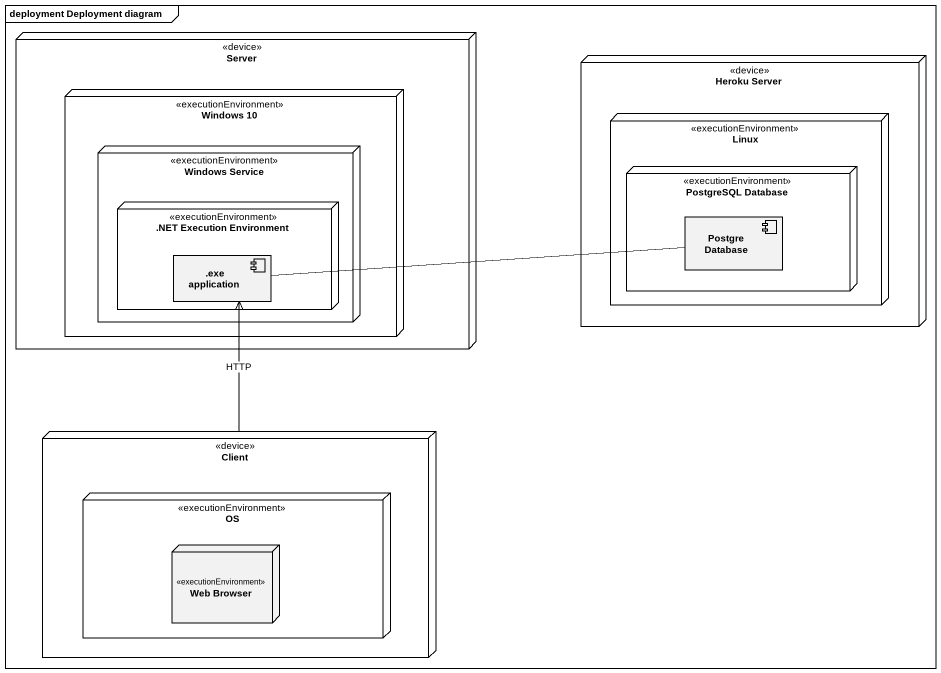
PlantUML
@startuml
mainframe deployment Deployment diagram
node Server <<device>> {
  node "Windows 10" as Windows_10 <<executionEnvironment>> {
    node "Windows Service" as Windows_Service <<executionEnvironment>> {
      node ".NET Execution Environment" as NET_Execution_Environment <<executionEnvironment>> {
        component ".exe application" as exe_application
      }
    }
  }
}
node "Heroku Server" as Heroku_Server <<device>> {
  node Linux <<executionEnvironment>> {
    node "PostgreSQL Database" as PostgreSQL_Database <<executionEnvironment>> {
      component "Postgre Database" as Postgre_Database
    }
  }
}
node Client <<device>> {
  node OS <<executionEnvironment>> {
    node "Web Browser" as Web_Browser <<executionEnvironment>>
  }
}
exe_application -right- Postgre_Database
Client -up-> exe_application : HTTP
@enduml
